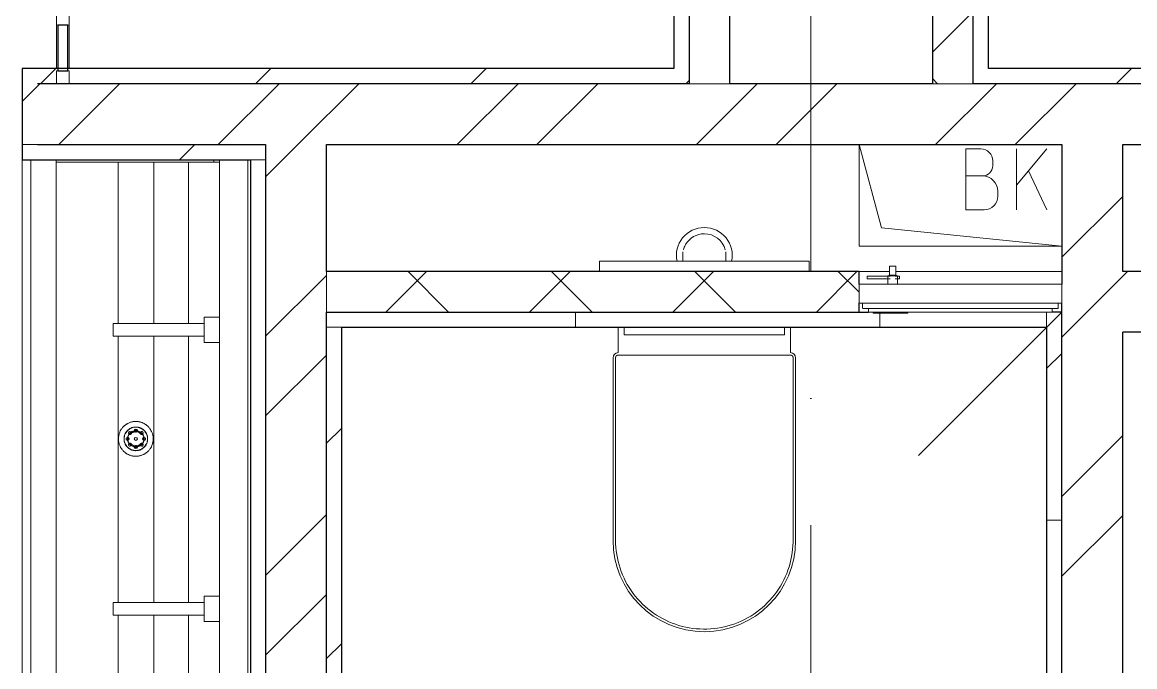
# Model space of a CAD drawing. Header units: millimetres. Extents: x -325553 to 627452, y -28539 to 738858.
# Drawn here: x 116862 to 119055, y 429000 to 430270 of the extents above; entities that cross this region are included whole.
import ezdxf

# ---------------------------------------------------------------- set-up
doc = ezdxf.new("R2010")
doc.units = ezdxf.units.MM
doc.linetypes.add('ADSK_Линия сетки', pattern=[25, 20, -2.5, 0, -2.5])
for name, color, linetype, lineweight in [('Витраж', 7, 'Continuous', 9), ('Оборудование', 8, 'Continuous', 18), ('Оси', 252, 'Continuous', 9), ('Перекрытие', 252, 'Continuous', 18), ('Сантехника', 252, 'Continuous', 9), ('Стены наружные', 7, 'Continuous', 18), ('Стены разрез', 7, 'Continuous', 30), ('Стены штриховка', 7, 'Continuous', 9)]:
    doc.layers.add(name, color=color, linetype=linetype, lineweight=lineweight)

# ---------------------------------------------------------------- blocks, each defined once
blk = doc.blocks.new('2 этаж')
at = {"color": 251, "lineweight": 18, "true_color": 0x636466}
for p, q in [((117771, -7889.3), (117815.6, -8053.4)), ((117771, -8089.3), (117771, -7889.3)), ((118011.3, -7897.9), (117981.3, -7897.9)), ((117981.3, -7897.9), (117981.3, -8017.9)), ((118141.3, -7897.9), (118081.3, -7969.4)), ((118081.3, -8017.9), (118081.3, -7897.9)), ((118034.6, -7931.2), (118034.6, -7921.2)), ((118141.3, -8017.9), (118105.3, -7940.8)), ((118014.6, -7951.2), (117981.3, -7951.2)), ((118044.6, -7991.2), (118044.6, -7981.2)), ((117981.3, -8017.9), (118017.9, -8017.9)), ((117815.6, -8053.4), (118171, -8089.3)), ((118171, -8089.3), (117771, -8089.3))]:
    blk.add_line(p, q, dxfattribs=at)
for centre, radius, start, end in [((118011.3, -7921.2), 23.3, 0, 90), ((118014.6, -7931.2), 20, 270, 0), ((118014.6, -7981.2), 30, 0, 90), ((118017.9, -7991.2), 26.7, 270, 0)]:
    blk.add_arc(centre, radius, start, end, dxfattribs=at)
at = {"layer": 'Витраж', "color": 251, "lineweight": 18, "true_color": 0x636466, "extrusion": (0, 0, -1)}
for p, q in [((116188.5, -7629.3), (116188.5, -7654.3)), ((116213.5, -7654.3), (116213.5, -7629.3)), ((116188.5, -7654.3), (116213.5, -7654.3))]:
    blk.add_line(p, q, dxfattribs=at)
at = {"layer": 'Витраж', "color": 251, "true_color": 0x636466}
for p, q in [((116188.5, -7654.3), (116188.5, -7739.3)), ((116213.5, -7654.3), (116213.5, -7739.3))]:
    blk.add_line(p, q, dxfattribs=at)
at = {"layer": 'Витраж', "color": 251, "lineweight": 18, "true_color": 0x636466}
for p, q in [((116213.5, -7744.3), (116188.5, -7744.3)), ((116188.5, -7744.3), (116188.5, -7769.3)), ((116213.5, -7769.3), (116213.5, -7744.3)), ((116188.5, -7769.3), (116213.5, -7769.3))]:
    blk.add_line(p, q, dxfattribs=at)
at = {"layer": 'Оборудование', "color": 251, "true_color": 0x636466}
for p, q in [((117831.4, -8128.9), (117831.4, -8146.4)), ((117843.6, -8128.9), (117831.4, -8128.9)), ((117843.6, -8146.4), (117843.6, -8128.9)), ((117786.9, -8148.9), (117786.9, -8153.9)), ((117832.7, -8148.9), (117786.9, -8148.9)), ((117786.9, -8153.9), (117832.7, -8153.9)), ((117827.9, -8148.3), (117827.9, -8164.3)), ((117847.2, -8148.3), (117827.9, -8148.3)), ((117831.4, -8146.4), (117829.4, -8148.3)), ((117843.6, -8146.4), (117831.4, -8146.4)), ((117850.6, -8148.9), (117842.3, -8148.9)), ((117842.3, -8153.9), (117850.6, -8153.9)), ((117845.6, -8148.3), (117843.6, -8146.4)), ((117847.2, -8164.3), (117847.2, -8148.3)), ((117850.6, -8153.9), (117850.6, -8148.9)), ((117771, -8164.3), (117771, -8200.6)), ((118171, -8164.3), (117771, -8164.3)), ((118171, -8200.6), (118171, -8164.3)), ((117771.9, -8201.6), (118170.1, -8201.6)), ((117778, -8201.6), (117778, -8211.3)), ((118164, -8211.3), (118164, -8201.6)), ((117779, -8212.3), (118163.1, -8212.3)), ((117790, -8213.8), (117790, -8219.3)), ((117790, -8219.3), (118152, -8219.3)), ((117799, -8219.3), (117799, -8221.3)), ((117799, -8221.3), (117803, -8221.3)), ((117863.5, -8221.3), (117803, -8221.3)), ((117863.5, -8221.3), (117867.5, -8221.3)), ((117867.5, -8221.3), (117867.5, -8219.3)), ((118171, -8219.3), (117888.2, -8502.1)), ((118152, -8219.3), (118152, -8213.8))]:
    blk.add_line(p, q, dxfattribs=at)
for points, knots in [([(117771, -8200.6), (117771, -8200.7), (117771, -8200.9), (117771.1, -8201.1), (117771.2, -8201.2), (117771.4, -8201.4), (117771.5, -8201.5), (117771.7, -8201.5), (117771.8, -8201.6), (117771.9, -8201.6)], [0, 0, 0, 0, 0.166667, 0.333333, 0.458333, 0.583333, 0.708333, 0.833333, 1, 1, 1, 1]), ([(118170.1, -8201.6), (118170.2, -8201.6), (118170.3, -8201.5), (118170.5, -8201.5), (118170.6, -8201.4), (118170.8, -8201.2), (118170.9, -8201.1), (118171, -8200.9), (118171, -8200.7), (118171, -8200.6)], [-1, -1, -1, -1, -0.833333, -0.75, -0.583333, -0.458333, -0.333333, -0.166667, 0, 0, 0, 0]), ([(117778, -8211.3), (117778, -8211.4), (117778, -8211.5), (117778.1, -8211.8), (117778.2, -8211.9), (117778.4, -8212), (117778.5, -8212.1), (117778.6, -8212.2), (117778.8, -8212.2), (117778.9, -8212.3), (117779, -8212.3)], [0, 0, 0, 0, 0.166667, 0.333333, 0.458333, 0.583333, 0.666667, 0.75, 0.833333, 1, 1, 1, 1]), ([(117788.5, -8212.3), (117788.6, -8212.3), (117788.8, -8212.3), (117789.1, -8212.4), (117789.2, -8212.5), (117789.4, -8212.6), (117789.6, -8212.7), (117789.7, -8212.9), (117789.8, -8213), (117789.9, -8213.2), (117790, -8213.5), (117790, -8213.7), (117790, -8213.8)], [0, 0, 0, 0, 0.166667, 0.25, 0.333333, 0.416667, 0.5, 0.583333, 0.666667, 0.75, 0.833333, 1, 1, 1, 1]), ([(118152, -8213.8), (118152, -8213.7), (118152, -8213.5), (118152.1, -8213.2), (118152.2, -8213), (118152.3, -8212.9), (118152.5, -8212.7), (118152.6, -8212.6), (118152.8, -8212.5), (118153, -8212.4), (118153.2, -8212.3), (118153.4, -8212.3), (118153.5, -8212.3)], [-1, -1, -1, -1, -0.833333, -0.75, -0.666667, -0.583333, -0.5, -0.416667, -0.333333, -0.25, -0.166667, 0, 0, 0, 0]), ([(118163.1, -8212.3), (118163.1, -8212.3), (118163.3, -8212.2), (118163.4, -8212.2), (118163.5, -8212.1), (118163.7, -8212), (118163.8, -8211.9), (118163.9, -8211.8), (118164, -8211.5), (118164, -8211.4), (118164, -8211.3)], [-1, -1, -1, -1, -0.833333, -0.75, -0.666667, -0.583333, -0.458333, -0.333333, -0.166667, 0, 0, 0, 0])]:
    blk.add_open_spline(points, degree=3, knots=knots, dxfattribs=at)
at = {"layer": 'Оси', "color": 251, "linetype": 'ADSK_Линия сетки', "ltscale": 100, "true_color": 0x636466}
blk.add_line((117676, -1139.3), (117676, -32265.4), dxfattribs=at)
at = {"layer": 'Перекрытие', "color": 251, "ltscale": 100, "true_color": 0x636466}
for p, q in [((117771, -8089.3), (117771, -7889.3)), ((118171, -8089.3), (117771, -8089.3))]:
    blk.add_line(p, q, dxfattribs=at)
at = {"layer": 'Сантехника', "color": 251, "true_color": 0x636466}
for p, q in [((116121, -7919.3), (116121, -9689.3)), ((116138, -7919.3), (116138, -9689.3)), ((116188, -7924.3), (116188, -7919.3)), ((116188, -7924.3), (116188, -9684.3)), ((116499.1, -7924.3), (116188, -7924.3)), ((116309.9, -7924.3), (116309.9, -8241.8)), ((116380.6, -7924.3), (116380.6, -8241.8)), ((116448.6, -7924.3), (116448.6, -8241.8)), ((116499.1, -7919.3), (116499.1, -7924.3)), ((116507.6, -7924.3), (116499.1, -7924.3)), ((116507.6, -7924.3), (116510, -7924.3)), ((116510, -7919.3), (116510, -7924.3)), ((116510, -7924.3), (116510, -7919.3)), ((116510, -7924.3), (116510, -9684.3)), ((116566, -7919.3), (116566, -9689.3)), ((116480, -8241.8), (116300, -8241.8)), ((116300, -8241.8), (116300, -8266.8)), ((116510, -8229.3), (116480, -8229.3)), ((116480, -8229.3), (116480, -8279.3)), ((116300, -8266.8), (116480, -8266.8)), ((116309.9, -8266.8), (116309.9, -8791.8)), ((116380.6, -8266.8), (116380.6, -8791.8)), ((116448.6, -8266.7), (116448.6, -8791.8)), ((117296, -8249.3), (117296, -8299.3)), ((117307.8, -8264.3), (117307.8, -8249.3)), ((117624.2, -8264.3), (117307.8, -8264.3)), ((117624.2, -8249.3), (117624.2, -8264.3)), ((117636, -8299.3), (117636, -8249.3)), ((116480, -8279.3), (116510, -8279.3)), ((117286, -8309.3), (117286, -8669.3)), ((117291, -8309.3), (117291, -8669.3)), ((117636, -8304.3), (117296, -8304.3)), ((117641, -8669.3), (117641, -8309.3)), ((117646, -8669.3), (117646, -8309.3)), ((116480, -8791.8), (116300, -8791.8)), ((116300, -8791.8), (116300, -8816.8)), ((116510, -8779.3), (116480, -8779.3)), ((116480, -8779.3), (116480, -8829.3)), ((116300, -8816.8), (116480, -8816.8)), ((116309.9, -8816.8), (116309.9, -9341.8)), ((116380.6, -8816.8), (116380.6, -9341.8)), ((116448.6, -8816.7), (116448.6, -9341.8)), ((116480, -8829.3), (116510, -8829.3))]:
    blk.add_line(p, q, dxfattribs=at)
at = {"layer": 'Сантехника', "color": 251, "lineweight": 9, "true_color": 0x636466}
for p, q in [((117259.3, -8119.3), (117259.3, -8139.3)), ((117284.3, -8119.3), (117259.3, -8119.3)), ((117284.3, -8119.3), (117647.8, -8119.3)), ((117672.8, -8119.3), (117647.8, -8119.3)), ((117672.8, -8139.3), (117672.8, -8119.3))]:
    blk.add_line(p, q, dxfattribs=at)
at = {"layer": 'Сантехника', "color": 251, "lineweight": 9, "true_color": 0x636466, "flags": 128}
for points in [[(117423.3, -8107.8), (117423.3, -8107.8), (117423.3, -8107.9), (117423.3, -8108.1), (117423.3, -8108.4), (117423.3, -8108.7), (117423.3, -8109.1), (117423.3, -8109.6), (117423.3, -8110.1), (117423.3, -8110.7), (117423.3, -8111.4), (117423.3, -8112.1), (117423.3, -8112.9), (117423.3, -8113.8), (117423.3, -8114.7), (117423.3, -8115.7), (117423.3, -8116.7), (117423.3, -8117.8), (117423.3, -8119)], [(117508.7, -8118.1), (117508.7, -8117), (117508.7, -8115.9), (117508.7, -8114.9), (117508.7, -8114), (117508.7, -8113.1), (117508.7, -8112.3), (117508.7, -8111.5), (117508.7, -8110.9), (117508.7, -8110.2), (117508.7, -8109.7), (117508.7, -8109.2), (117508.7, -8108.8), (117508.7, -8108.5), (117508.7, -8108.2), (117508.7, -8108), (117508.7, -8107.9), (117508.7, -8107.8), (117508.7, -8107.8)]]:
    blk.add_lwpolyline(points, dxfattribs=at)
at = {"layer": 'Сантехника', "color": 251, "true_color": 0x636466, "flags": 128}
for points in [[(117296, -8304.3), (117295.8, -8304.3), (117295.6, -8304.3), (117295.4, -8304.3), (117295.2, -8304.3), (117295, -8304.4), (117294.8, -8304.4), (117294.6, -8304.4), (117294.4, -8304.5), (117294.2, -8304.6), (117294.1, -8304.6), (117293.9, -8304.7), (117293.7, -8304.8), (117293.5, -8304.9), (117293.4, -8305), (117293.2, -8305.1), (117293, -8305.2), (117292.9, -8305.4), (117292.7, -8305.5), (117292.6, -8305.6), (117292.4, -8305.8), (117292.3, -8305.9), (117292.2, -8306.1), (117292, -8306.2), (117291.9, -8306.4), (117291.8, -8306.6), (117291.7, -8306.7), (117291.6, -8306.9), (117291.5, -8307.1), (117291.4, -8307.3), (117291.3, -8307.4), (117291.3, -8307.6), (117291.2, -8307.8), (117291.2, -8308), (117291.1, -8308.2), (117291.1, -8308.4), (117291, -8308.6), (117291, -8308.8), (117291, -8309), (117291, -8309.2), (117291, -8309.3)], [(117641, -8309.3), (117641, -8309.1), (117641, -8308.9), (117641, -8308.7), (117640.9, -8308.5), (117640.9, -8308.3), (117640.9, -8308.1), (117640.8, -8307.9), (117640.8, -8307.7), (117640.7, -8307.5), (117640.6, -8307.3), (117640.5, -8307.1), (117640.4, -8306.9), (117640.3, -8306.8), (117640.2, -8306.6), (117640.1, -8306.4), (117640, -8306.3), (117639.9, -8306.1), (117639.8, -8306), (117639.6, -8305.8), (117639.5, -8305.7), (117639.3, -8305.5), (117639.2, -8305.4), (117639, -8305.3), (117638.9, -8305.2), (117638.7, -8305), (117638.5, -8304.9), (117638.4, -8304.8), (117638.2, -8304.8), (117638, -8304.7), (117637.8, -8304.6), (117637.6, -8304.5), (117637.4, -8304.5), (117637.2, -8304.4), (117637.1, -8304.4), (117636.9, -8304.3), (117636.7, -8304.3), (117636.5, -8304.3), (117636.3, -8304.3), (117636.1, -8304.3), (117636, -8304.3)], [(116379.3, -8469.3), (116379.3, -8467.9), (116379.2, -8466.5), (116379.1, -8465.1), (116378.9, -8463.8), (116378.6, -8462.4), (116378.3, -8461.1), (116378, -8459.8), (116377.6, -8458.5), (116377.1, -8457.2), (116376.6, -8455.9), (116376, -8454.6), (116375.4, -8453.4), (116374.8, -8452.2), (116374.1, -8451), (116373.3, -8449.9), (116372.5, -8448.8), (116371.7, -8447.7), (116370.8, -8446.6), (116369.9, -8445.6), (116368.9, -8444.6), (116367.9, -8443.7), (116366.9, -8442.8), (116365.8, -8442), (116364.7, -8441.2), (116363.5, -8440.4), (116362.4, -8439.7), (116361.2, -8439), (116359.9, -8438.4), (116358.7, -8437.8), (116357.4, -8437.3), (116356.1, -8436.8), (116354.8, -8436.4), (116353.5, -8436), (116352.2, -8435.7), (116350.8, -8435.5), (116349.5, -8435.2), (116348.1, -8435.1), (116346.7, -8435), (116345.4, -8435), (116344, -8435), (116342.6, -8435), (116341.3, -8435.2), (116339.9, -8435.3), (116338.6, -8435.6), (116337.2, -8435.9), (116335.9, -8436.2), (116334.6, -8436.6), (116333.3, -8437), (116332, -8437.5), (116330.7, -8438.1), (116329.5, -8438.7), (116328.3, -8439.3), (116327.1, -8440), (116325.9, -8440.7), (116324.8, -8441.5), (116323.7, -8442.4), (116322.7, -8443.2), (116321.6, -8444.1), (116320.7, -8445.1), (116319.7, -8446.1), (116318.8, -8447.1), (116317.9, -8448.2), (116317.1, -8449.3), (116316.3, -8450.4), (116315.6, -8451.6), (116314.9, -8452.8), (116314.3, -8454), (116313.7, -8455.2), (116313.2, -8456.5), (116312.7, -8457.8), (116312.3, -8459.1), (116311.9, -8460.4), (116311.5, -8461.7), (116311.3, -8463.1), (116311, -8464.4), (116310.9, -8465.8), (116310.8, -8467.1), (116310.7, -8468.5), (116310.7, -8469.3)], [(116321.7, -8469.3), (116321.7, -8468.3), (116321.8, -8467.4), (116321.9, -8466.5), (116322, -8465.5), (116322.2, -8464.6), (116322.4, -8463.7), (116322.6, -8462.8), (116322.9, -8461.9), (116323.2, -8461), (116323.5, -8460.2), (116323.9, -8459.3), (116324.3, -8458.5), (116324.8, -8457.7), (116325.3, -8456.9), (116325.8, -8456.1), (116326.3, -8455.3), (116326.9, -8454.6), (116327.5, -8453.9), (116328.1, -8453.2), (116328.8, -8452.5), (116329.5, -8451.9), (116330.2, -8451.3), (116330.9, -8450.7), (116331.6, -8450.2), (116332.4, -8449.6), (116333.2, -8449.2), (116334, -8448.7), (116334.9, -8448.3), (116335.7, -8447.9), (116336.6, -8447.5), (116337.4, -8447.2), (116338.3, -8446.9), (116339.2, -8446.7), (116340.1, -8446.5), (116341, -8446.3), (116342, -8446.2), (116342.9, -8446), (116343.8, -8446), (116344.8, -8446), (116345.7, -8446), (116346.6, -8446), (116347.5, -8446.1), (116348.5, -8446.2), (116349.4, -8446.4), (116350.3, -8446.6), (116351.2, -8446.8), (116352.1, -8447.1), (116353, -8447.4), (116353.8, -8447.7), (116354.7, -8448.1), (116355.5, -8448.5), (116356.4, -8448.9), (116357.2, -8449.4), (116358, -8449.9), (116358.7, -8450.4), (116359.5, -8451), (116360.2, -8451.6), (116360.9, -8452.2), (116361.5, -8452.8), (116362.2, -8453.5), (116362.8, -8454.2), (116363.4, -8454.9), (116363.9, -8455.7), (116364.5, -8456.5), (116365, -8457.2), (116365.4, -8458.1), (116365.9, -8458.9), (116366.3, -8459.7), (116366.6, -8460.6), (116367, -8461.4), (116367.3, -8462.3), (116367.5, -8463.2), (116367.7, -8464.1), (116367.9, -8465), (116368.1, -8466), (116368.2, -8466.9), (116368.3, -8467.8), (116368.3, -8468.8), (116368.3, -8469.3)], [(116322.1, -8465), (116321.9, -8466), (116321.8, -8466.9), (116321.8, -8467.8), (116321.7, -8468.8), (116321.7, -8469.3)], [(116322, -8469.3), (116322, -8468.3), (116322, -8467.4), (116322.1, -8466.5), (116322.3, -8465.6), (116322.4, -8464.7), (116322.6, -8463.8)], [(116324.6, -8458.6), (116325, -8457.8), (116325.5, -8457), (116326, -8456.2), (116326.5, -8455.5), (116327.1, -8454.8), (116327.7, -8454.1), (116328.3, -8453.4), (116329, -8452.7), (116329.6, -8452.1), (116330.3, -8451.5), (116331, -8450.9)], [(116328.5, -8452.8), (116327.8, -8453.5), (116327.2, -8454.2), (116326.6, -8454.9), (116326.1, -8455.7), (116325.5, -8456.5), (116325, -8457.2), (116324.6, -8458.1)], [(116328.8, -8469.3), (116328.8, -8468.6), (116328.9, -8468), (116328.9, -8467.3), (116329, -8466.7), (116329.1, -8466), (116329.3, -8465.4), (116329.4, -8464.8), (116329.6, -8464.2), (116329.8, -8463.5), (116330.1, -8462.9), (116330.3, -8462.4), (116330.6, -8461.8), (116330.9, -8461.2), (116331.3, -8460.6), (116331.6, -8460.1), (116332, -8459.6), (116332.4, -8459.1), (116332.8, -8458.6), (116333.3, -8458.1), (116333.7, -8457.6), (116334.2, -8457.2), (116334.7, -8456.8), (116335.2, -8456.4), (116335.7, -8456), (116336.3, -8455.6)], [(116331.8, -8450.4), (116332.6, -8449.9), (116333.3, -8449.4), (116334.1, -8448.9), (116335, -8448.5), (116335.8, -8448.1), (116336.7, -8447.8), (116337.5, -8447.5)], [(116337, -8447.4), (116336.2, -8447.7), (116335.3, -8448.1), (116334.5, -8448.5)], [(116341.1, -8446.6), (116342, -8446.4), (116342.9, -8446.3), (116343.8, -8446.2), (116344.8, -8446.2), (116345.7, -8446.2), (116346.6, -8446.3), (116347.5, -8446.4), (116348.4, -8446.5), (116349.3, -8446.6), (116350.2, -8446.8), (116351.1, -8447), (116352, -8447.3), (116352.9, -8447.6), (116353.7, -8447.9), (116354.6, -8448.3), (116355.4, -8448.7), (116356.2, -8449.1), (116357, -8449.6), (116357.8, -8450.1), (116358.6, -8450.6), (116359.3, -8451.2), (116360, -8451.8), (116360.7, -8452.4), (116361.4, -8453), (116362, -8453.7), (116362.6, -8454.4), (116363.2, -8455.1), (116363.7, -8455.8), (116364.3, -8456.6), (116364.7, -8457.4), (116365.2, -8458.2)], [(116341.6, -8453.4), (116342.3, -8453.3), (116342.9, -8453.2), (116343.5, -8453.1), (116344.2, -8453.1), (116344.8, -8453.1), (116345.5, -8453.1), (116346.1, -8453.1), (116346.8, -8453.1), (116347.4, -8453.2), (116348.1, -8453.3)], [(116356, -8448.7), (116355.2, -8448.3), (116354.3, -8447.9), (116353.4, -8447.5), (116352.6, -8447.2), (116351.7, -8446.9), (116350.8, -8446.7), (116349.9, -8446.5), (116349, -8446.3), (116348, -8446.2)], [(116354, -8455.8), (116354.5, -8456.2), (116355.1, -8456.5), (116355.6, -8457), (116356, -8457.4), (116356.5, -8457.8), (116357, -8458.3), (116357.4, -8458.8), (116357.8, -8459.3), (116358.2, -8459.8), (116358.5, -8460.4), (116358.9, -8460.9), (116359.2, -8461.5), (116359.5, -8462), (116359.8, -8462.6), (116360, -8463.2), (116360.3, -8463.8), (116360.5, -8464.4), (116360.7, -8465.1), (116360.8, -8465.7), (116360.9, -8466.3), (116361, -8467), (116361.1, -8467.6), (116361.2, -8468.3), (116361.2, -8468.9), (116361.2, -8469.3)], [(116365.2, -8457.7), (116364.7, -8456.9), (116364.2, -8456.1), (116363.7, -8455.3), (116363.1, -8454.6), (116362.5, -8453.9), (116361.9, -8453.2), (116361.2, -8452.5)], [(116367.5, -8464.2), (116367.7, -8465.1), (116367.8, -8466), (116367.9, -8466.9), (116368, -8467.8), (116368, -8468.8), (116368, -8469.3)], [(116368.3, -8469.3), (116368.3, -8468.3), (116368.2, -8467.4), (116368.1, -8466.5), (116368, -8465.5)], [(116310.7, -8469.3), (116310.7, -8470.6), (116310.8, -8472), (116311, -8473.4), (116311.1, -8474.7), (116311.4, -8476.1), (116311.7, -8477.4), (116312, -8478.7), (116312.4, -8480), (116312.9, -8481.3), (116313.4, -8482.6), (116314, -8483.9), (116314.6, -8485.1), (116315.2, -8486.3), (116315.9, -8487.5), (116316.7, -8488.6), (116317.5, -8489.7), (116318.3, -8490.8), (116319.2, -8491.9), (116320.1, -8492.9), (116321.1, -8493.9), (116322.1, -8494.8), (116323.2, -8495.7), (116324.2, -8496.5), (116325.3, -8497.4), (116326.5, -8498.1), (116327.6, -8498.8), (116328.8, -8499.5), (116330.1, -8500.1), (116331.3, -8500.7), (116332.6, -8501.2), (116333.9, -8501.7), (116335.2, -8502.1), (116336.5, -8502.5), (116337.8, -8502.8), (116339.2, -8503.1), (116340.5, -8503.3), (116341.9, -8503.4), (116343.3, -8503.5), (116344.6, -8503.6), (116346, -8503.5), (116347.4, -8503.5), (116348.7, -8503.3), (116350.1, -8503.2), (116351.5, -8502.9), (116352.8, -8502.7), (116354.1, -8502.3), (116355.4, -8501.9), (116356.7, -8501.5), (116358, -8501), (116359.3, -8500.4), (116360.5, -8499.8), (116361.7, -8499.2), (116362.9, -8498.5), (116364.1, -8497.8), (116365.2, -8497), (116366.3, -8496.2), (116367.3, -8495.3), (116368.4, -8494.4), (116369.4, -8493.4), (116370.3, -8492.4), (116371.2, -8491.4), (116372.1, -8490.3), (116372.9, -8489.2), (116373.7, -8488.1), (116374.4, -8486.9), (116375.1, -8485.7), (116375.7, -8484.5), (116376.3, -8483.3), (116376.8, -8482), (116377.3, -8480.7), (116377.8, -8479.4), (116378.1, -8478.1), (116378.5, -8476.8), (116378.7, -8475.4), (116379, -8474.1), (116379.1, -8472.7), (116379.2, -8471.4), (116379.3, -8470), (116379.3, -8469.3)], [(116321.7, -8469.3), (116321.7, -8470.2), (116321.8, -8471.1), (116321.9, -8472), (116322, -8473)], [(116368.3, -8469.3), (116368.3, -8470.2), (116368.2, -8471.1), (116368.1, -8472), (116368, -8473), (116367.8, -8473.9), (116367.6, -8474.8), (116367.4, -8475.7), (116367.1, -8476.6), (116366.8, -8477.5), (116366.5, -8478.3), (116366.1, -8479.2), (116365.7, -8480), (116365.2, -8480.8), (116364.7, -8481.6), (116364.2, -8482.4), (116363.7, -8483.2), (116363.1, -8483.9), (116362.5, -8484.6), (116361.9, -8485.3), (116361.2, -8486), (116360.6, -8486.6), (116359.9, -8487.2), (116359.1, -8487.8), (116358.4, -8488.3), (116357.6, -8488.9), (116356.8, -8489.3), (116356, -8489.8), (116355.2, -8490.2), (116354.3, -8490.6), (116353.4, -8491), (116352.6, -8491.3), (116351.7, -8491.6), (116350.8, -8491.8), (116349.9, -8492), (116349, -8492.2), (116348, -8492.4), (116347.1, -8492.5), (116346.2, -8492.5), (116345.3, -8492.6), (116344.3, -8492.5), (116343.4, -8492.5), (116342.5, -8492.4), (116341.5, -8492.3), (116340.6, -8492.1), (116339.7, -8491.9), (116338.8, -8491.7), (116337.9, -8491.4), (116337, -8491.1), (116336.2, -8490.8), (116335.3, -8490.4), (116334.5, -8490), (116333.6, -8489.6), (116332.8, -8489.1), (116332.1, -8488.6), (116331.3, -8488.1), (116330.6, -8487.5), (116329.8, -8486.9), (116329.1, -8486.3), (116328.5, -8485.7), (116327.8, -8485), (116327.2, -8484.3), (116326.6, -8483.6), (116326.1, -8482.8), (116325.5, -8482.1), (116325, -8481.3), (116324.6, -8480.5), (116324.1, -8479.6), (116323.7, -8478.8), (116323.4, -8477.9), (116323.1, -8477.1), (116322.8, -8476.2), (116322.5, -8475.3), (116322.3, -8474.4), (116322.1, -8473.5), (116321.9, -8472.5), (116321.8, -8471.6), (116321.8, -8470.7), (116321.7, -8469.8), (116321.7, -8469.3)], [(116322.5, -8474.3), (116322.3, -8473.4), (116322.2, -8472.5), (116322.1, -8471.6), (116322, -8470.7), (116322, -8469.8), (116322, -8469.3)], [(116358.2, -8488.1), (116357.5, -8488.6), (116356.7, -8489.1), (116355.9, -8489.6), (116355, -8490), (116354.2, -8490.4), (116353.4, -8490.7), (116352.5, -8491), (116351.6, -8491.3), (116350.7, -8491.6), (116349.8, -8491.8), (116348.9, -8492), (116348, -8492.1), (116347.1, -8492.2), (116346.2, -8492.3), (116345.3, -8492.3), (116344.3, -8492.3), (116343.4, -8492.2), (116342.5, -8492.2), (116341.6, -8492), (116340.7, -8491.9), (116339.8, -8491.7), (116338.9, -8491.5), (116338, -8491.2), (116337.1, -8490.9), (116336.3, -8490.6), (116335.4, -8490.2), (116334.6, -8489.8), (116333.8, -8489.4), (116333, -8488.9), (116332.2, -8488.4), (116331.4, -8487.9), (116330.7, -8487.3), (116330, -8486.7), (116329.3, -8486.1), (116328.7, -8485.5), (116328, -8484.8), (116327.4, -8484.1), (116326.8, -8483.4), (116326.3, -8482.7), (116325.8, -8481.9), (116325.3, -8481.1), (116324.8, -8480.3)], [(116324.8, -8480.8), (116325.3, -8481.6), (116325.8, -8482.4), (116326.3, -8483.2), (116326.9, -8483.9), (116327.5, -8484.6), (116328.1, -8485.3), (116328.8, -8486)], [(116336, -8482.7), (116335.5, -8482.4), (116335, -8482), (116334.5, -8481.5), (116334, -8481.1), (116333.5, -8480.7), (116333.1, -8480.2), (116332.6, -8479.7), (116332.2, -8479.2), (116331.8, -8478.7), (116331.5, -8478.2), (116331.1, -8477.6), (116330.8, -8477), (116330.5, -8476.5), (116330.2, -8475.9), (116330, -8475.3), (116329.7, -8474.7), (116329.5, -8474.1), (116329.4, -8473.4), (116329.2, -8472.8), (116329.1, -8472.2), (116329, -8471.5), (116328.9, -8470.9), (116328.8, -8470.3), (116328.8, -8469.6), (116328.8, -8469.3)], [(116348.4, -8485.1), (116347.8, -8485.2), (116347.1, -8485.3), (116346.5, -8485.4), (116345.8, -8485.4), (116345.2, -8485.5), (116344.5, -8485.4), (116343.9, -8485.4), (116343.2, -8485.4), (116342.6, -8485.3), (116342, -8485.2)], [(116361.2, -8469.3), (116361.2, -8469.9), (116361.2, -8470.5), (116361.1, -8471.2), (116361, -8471.8), (116360.9, -8472.5), (116360.7, -8473.1), (116360.6, -8473.7), (116360.4, -8474.3), (116360.2, -8475), (116359.9, -8475.6), (116359.7, -8476.2), (116359.4, -8476.7), (116359.1, -8477.3), (116358.7, -8477.9), (116358.4, -8478.4), (116358, -8478.9), (116357.6, -8479.4), (116357.2, -8479.9), (116356.7, -8480.4), (116356.3, -8480.9), (116355.8, -8481.3), (116355.3, -8481.7), (116354.8, -8482.1), (116354.3, -8482.5), (116353.8, -8482.9)], [(116365.4, -8479.9), (116365, -8480.7), (116364.5, -8481.5), (116364, -8482.3), (116363.5, -8483), (116362.9, -8483.7), (116362.3, -8484.4), (116361.7, -8485.1), (116361.1, -8485.8), (116360.4, -8486.4), (116359.7, -8487), (116359, -8487.6)], [(116361.5, -8485.7), (116362.2, -8485), (116362.8, -8484.3), (116363.4, -8483.6), (116363.9, -8482.8), (116364.5, -8482.1), (116365, -8481.3), (116365.4, -8480.5)], [(116368, -8469.3), (116368, -8470.2), (116368, -8471.1), (116367.9, -8472), (116367.7, -8472.9), (116367.6, -8473.8), (116367.4, -8474.7)], [(116367.9, -8473.5), (116368.1, -8472.5), (116368.2, -8471.6), (116368.3, -8470.7), (116368.3, -8469.8), (116368.3, -8469.3)], [(116334, -8489.8), (116334.9, -8490.2), (116335.7, -8490.6), (116336.6, -8491), (116337.4, -8491.3), (116338.3, -8491.6), (116339.2, -8491.8), (116340.1, -8492), (116341, -8492.2), (116342, -8492.4)], [(116348.5, -8492.3), (116349.4, -8492.1), (116350.3, -8491.9), (116351.2, -8491.7), (116352.1, -8491.4), (116353, -8491.1), (116353.8, -8490.8), (116354.7, -8490.4), (116355.5, -8490)], [(117291, -8669.3), (117291.1, -8676.3), (117291.6, -8683.2), (117292.3, -8690.2), (117293.2, -8697.1), (117294.5, -8704), (117296, -8710.9), (117297.8, -8717.6), (117299.9, -8724.3), (117302.2, -8730.9), (117304.8, -8737.4), (117307.7, -8743.8), (117310.8, -8750.1), (117314.1, -8756.2), (117317.7, -8762.2), (117321.6, -8768.1), (117325.6, -8773.8), (117329.9, -8779.3), (117334.4, -8784.6), (117339.2, -8789.8), (117344.1, -8794.8), (117349.2, -8799.6), (117354.5, -8804.1), (117360, -8808.5), (117365.6, -8812.6), (117371.5, -8816.5), (117377.4, -8820.2), (117383.5, -8823.6), (117389.8, -8826.8), (117396.1, -8829.7), (117402.6, -8832.4), (117409.2, -8834.8), (117415.8, -8836.9), (117422.6, -8838.8), (117429.4, -8840.4), (117436.3, -8841.7), (117443.2, -8842.8), (117450.1, -8843.5), (117457.1, -8844), (117464.1, -8844.2), (117471.1, -8844.2), (117478.1, -8843.8), (117485.1, -8843.2), (117492, -8842.3), (117498.9, -8841.1), (117505.8, -8839.7), (117512.5, -8838), (117519.3, -8836), (117525.9, -8833.7), (117532.4, -8831.2), (117538.8, -8828.4), (117545.1, -8825.3), (117551.3, -8822.1), (117557.4, -8818.5), (117563.3, -8814.7), (117569, -8810.7), (117574.6, -8806.5), (117580, -8802.1), (117585.2, -8797.4), (117590.2, -8792.5), (117595, -8787.5), (117599.7, -8782.2), (117604.1, -8776.8), (117608.3, -8771.2), (117612.2, -8765.4), (117616, -8759.5), (117619.4, -8753.4), (117622.7, -8747.2), (117625.7, -8740.9), (117628.4, -8734.4), (117630.9, -8727.9), (117633.1, -8721.2), (117635.1, -8714.5), (117636.7, -8707.7), (117638.1, -8700.9), (117639.3, -8693.9), (117640.1, -8687), (117640.7, -8680), (117641, -8673), (117641, -8669.3)]]:
    blk.add_lwpolyline(points, dxfattribs=at)
at = {"layer": 'Сантехника', "color": 251, "lineweight": 9, "true_color": 0x636466}
for radius, start, end in [(55, 90, 192.0258), (42.7, 90, 150), (55, 347.9742, 90), (42.7, 15, 90), (42.7, 150.7031, 165), (42.7, 170.8699, 180), (42.7, 177.9172, 180), (42.7, 182.2417, 184.1976), (42.7, 357.2428, 9.4986), (42.7, 0, 2.5338)]:
    blk.add_arc((117466, -8107.8), radius, start, end, dxfattribs=at)
at = {"layer": 'Сантехника', "color": 251, "true_color": 0x636466}
for centre, radius, start, end in [((117296, -8309.3), 10, 90, 180), ((117296, -8309.3), 5, 150, 180), ((117296, -8309.3), 5, 150, 180), ((117296, -8309.3), 5, 150, 165), ((117296, -8309.3), 5, 90, 120), ((117296, -8309.3), 5, 90, 120), ((117296, -8309.3), 5, 90, 120), ((117636, -8309.3), 10, 0, 90), ((117636, -8309.3), 5, 60, 90), ((117636, -8309.3), 5, 60, 90), ((117636, -8309.3), 5, 60, 90), ((117636, -8309.3), 5, 0, 30), ((117636, -8309.3), 5, 0, 30), ((117636, -8309.3), 5, 15, 30), ((116345, -8469.3), 34.3, 112.2071, 130.7179), ((116345, -8469.3), 34.3, 81.2405, 92.6569), ((116345, -8469.3), 34.3, 75.5624, 79.0767), ((116345, -8469.3), 34.3, 56.5875, 72.8932), ((116345, -8469.3), 34.3, 170.2639, 180), ((116345, -8469.3), 34.3, 164.3157, 167.198), ((116345, -8469.3), 34.3, 145.0376, 161.2102), ((116345, -8469.3), 23, 144, 154.1058), ((116328.8, -8469.3), 3, 90, 180), ((116328.8, -8469.3), 3, 90, 105), ((116345, -8469.3), 16.2, 158.4339, 180), ((116328.8, -8469.3), 3, 30, 90), ((116328.8, -8469.3), 3, 0, 90), ((116345, -8469.3), 15.9, 0, 180), ((116333.6, -8457.8), 3, 45, 225), ((116333.6, -8457.8), 3, 135, 195), ((116345, -8469.3), 18.1, 136.1528, 141.4432), ((116333.6, -8457.8), 3, 210, 225), ((116333.6, -8457.8), 3, 225, 45), ((116333.6, -8457.8), 3, 225, 285), ((116345, -8469.3), 16.2, 110.5449, 140.3404), ((116333.6, -8457.8), 3, 90, 107.905), ((116345, -8469.3), 14.1, 124.7852, 137.7972), ((116345, -8469.3), 14.1, 125.0449, 135), ((116345, -8469.3), 13.9, 45, 135), ((116345, -8469.3), 13.9, 47.2881, 135), ((116333.6, -8457.8), 3, 330, 45), ((116345, -8469.3), 14.1, 113.7949, 123.75), ((116345, -8469.3), 14.1, 102.5449, 112.5), ((116345, -8469.3), 16.2, 39.3943, 101.028), ((116345, -8453.1), 3, 0, 180), ((116345, -8453.1), 3, 0, 180), ((116345, -8453.1), 3, 180, 255), ((116345, -8453.1), 3, 180, 0), ((116345, -8469.3), 3, 0, 180), ((116345, -8469.3), 14.1, 91.2949, 96.8501), ((116345, -8469.3), 18.1, 83.5568, 94.8707), ((116345, -8469.3), 14.1, 80.5238, 95.3542), ((116345, -8469.3), 14.1, 80.0449, 90), ((116345, -8453.1), 3, 285, 0), ((116345, -8469.3), 14.1, 68.7949, 78.75), ((116345, -8469.3), 14.1, 57.5449, 67.5), ((116345, -8469.3), 14.1, 47.9043, 56.25), ((116356.5, -8457.8), 3, 135, 210), ((116356.5, -8457.8), 3, 135, 225), ((116345, -8469.3), 14.1, 45.5187, 52.7822), ((116356.5, -8457.8), 3, 315, 134.9968), ((116356.5, -8457.8), 3, 225.0032, 315), ((116345, -8469.3), 14.1, 38.9262, 45), ((116356.5, -8457.8), 3, 255, 315), ((116356.5, -8457.8), 3, 60, 90), ((116361.2, -8469.3), 3, 90, 180), ((116356.5, -8457.8), 3, 345, 45), ((116356.5, -8457.8), 3, 315, 330), ((116361.2, -8469.3), 3, 90, 150), ((116361.2, -8469.3), 3, 75, 90), ((116361.2, -8469.3), 3, 0, 90), ((116345, -8469.3), 23, 25.3123, 36), ((116345, -8469.3), 34.3, 20.4173, 38.2302), ((116345, -8469.3), 34.3, 6.4389, 10.0463), ((116345, -8469.3), 34.3, 0, 4.4583), ((116345, -8469.3), 34.3, 180, 184.4583), ((116345, -8469.3), 34.3, 186.4389, 190.0463), ((116345, -8469.3), 34.3, 200.4173, 218.2302), ((116345, -8469.3), 23, 205.3123, 216), ((116328.8, -8469.3), 3, 150, 180), ((116328.8, -8469.3), 3, 180, 210), ((116328.8, -8469.3), 3, 180, 270), ((116328.8, -8469.3), 3, 255, 270), ((116328.8, -8469.3), 3, 270, 0), ((116328.8, -8469.3), 3, 270, 330), ((116345, -8469.3), 15.9, 180, 0), ((116333.6, -8480.7), 3, 135, 315), ((116333.6, -8480.7), 3, 165, 225), ((116345, -8469.3), 14.1, 173.2684, 180), ((116345, -8469.3), 14.1, 180, 186.7316), ((116333.6, -8480.7), 3, 135, 150), ((116333.6, -8480.7), 3, 75, 135), ((116333.6, -8480.7), 3, 315, 135), ((116345, -8469.3), 16.2, 219.6596, 281.028), ((116333.6, -8480.7), 3, 252.095, 270), ((116345, -8469.3), 14.1, 221.9221, 225), ((116345, -8469.3), 14.1, 222.2028, 235.2148), ((116345, -8469.3), 13.9, 222.5357, 317.4643), ((116345, -8469.3), 13.9, 222.5357, 315), ((116345, -8469.3), 14.1, 226.2949, 236.25), ((116333.6, -8480.7), 3, 315, 30), ((116345, -8469.3), 14.1, 237.5449, 247.5), ((116345, -8469.3), 14.1, 248.7949, 258.75), ((116345, -8469.3), 3, 180, 0), ((116345, -8485.5), 3, 0, 180), ((116345, -8485.5), 3, 105, 180), ((116345, -8485.5), 3, 180, 0), ((116345, -8485.5), 3, 180, 0), ((116345, -8469.3), 14.1, 263.1499, 270), ((116345, -8469.3), 18.1, 265.1293, 276.4432), ((116345, -8469.3), 14.1, 264.6458, 280.001), ((116345, -8469.3), 14.1, 271.2949, 281.25), ((116345, -8485.5), 3, 0, 75), ((116345, -8469.3), 14.1, 282.5449, 292.5), ((116345, -8469.3), 16.2, 290.5449, 335.2568), ((116345, -8469.3), 14.1, 293.7949, 303.75), ((116345, -8469.3), 14.1, 305.0449, 315), ((116356.5, -8480.7), 3, 135, 225), ((116345, -8469.3), 14.1, 307.2178, 315.6775), ((116356.5, -8480.7), 3, 150, 225), ((116356.5, -8480.7), 3, 45, 134.9968), ((116356.5, -8480.7), 3, 225.0032, 45), ((116356.5, -8480.7), 3, 45, 105), ((116356.5, -8480.7), 3, 270, 300), ((116345, -8469.3), 18.1, 316.4294, 321.4432), ((116361.2, -8469.3), 3, 180, 270), ((116361.2, -8469.3), 3, 210, 270), ((116356.5, -8480.7), 3, 30, 45), ((116356.5, -8480.7), 3, 315, 15), ((116345, -8469.3), 14.1, 0, 6.7316), ((116345, -8469.3), 14.1, 353.2684, 0), ((116345, -8469.3), 16.2, 338.4339, 0), ((116361.2, -8469.3), 3, 270, 0), ((116361.2, -8469.3), 3, 270, 285), ((116345, -8469.3), 23, 324, 334.1058), ((116361.2, -8469.3), 3, 0, 30), ((116361.2, -8469.3), 3, 330, 0), ((116345, -8469.3), 34.3, 325.0376, 341.2102), ((116345, -8469.3), 34.3, 344.3157, 347.198), ((116345, -8469.3), 34.3, 350.2639, 0), ((116345, -8469.3), 34.3, 236.5875, 252.8932), ((116345, -8469.3), 34.3, 255.5624, 259.0767), ((116345, -8469.3), 34.3, 261.2405, 274.5295), ((116345, -8469.3), 34.3, 292.2071, 310.7179), ((116345, -8469.3), 34.3, 313.5244, 316.5478), ((117466, -8669.3), 180, 180, 0), ((117466, -8669.3), 175, 180, 180.9078), ((117466, -8669.3), 175, 180, 180.9078), ((117466, -8669.3), 175, 359.0922, 0), ((117466, -8669.3), 175, 359.0922, 0)]:
    blk.add_arc(centre, radius, start, end, dxfattribs=at)
at = {"layer": 'Стены наружные', "color": 251, "lineweight": 30, "true_color": 0x636466}
for p, q in [((117436, -3839.3), (117436, -7769.3)), ((117516, -7769.3), (117516, -3839.3)), ((117916, -3839.3), (117916, -7769.3)), ((117996, -7769.3), (117996, -3839.3)), ((117406, -3869.3), (117406, -7739.3)), ((118026, -7739.3), (118026, -3869.3)), ((117406, -7739.3), (116121, -7739.3)), ((116121, -7739.3), (116121, -7919.3)), ((119301, -7739.3), (118026, -7739.3)), ((117436, -7769.3), (116151, -7769.3)), ((117916, -7769.3), (117516, -7769.3)), ((119271, -7769.3), (117996, -7769.3)), ((116151, -7889.3), (116601, -7889.3)), ((116601, -7889.3), (116601, -9719.3)), ((116721, -8139.3), (116721, -7889.3)), ((116721, -7889.3), (118171, -7889.3)), ((118171, -7889.3), (118171, -8164.3)), ((118291, -8139.3), (118291, -7889.3)), ((118291, -7889.3), (119151, -7889.3)), ((116121, -7919.3), (116571, -7919.3)), ((116571, -7919.3), (116571, -9689.3)), ((117771, -8139.3), (116721, -8139.3)), ((117771, -8164.3), (117771, -8139.3)), ((119151, -8139.3), (118291, -8139.3)), ((117771, -8219.3), (117771, -8200.9)), ((118171, -9844.3), (118171, -8200.9)), ((116721, -10114.3), (116721, -8219.3)), ((116721, -8219.3), (117790, -8219.3)), ((118171, -8219.3), (118152, -8219.3)), ((116751, -8249.3), (118141, -8249.3)), ((116751, -10084.3), (116751, -8249.3)), ((118141, -8249.3), (118141, -9814.3)), ((118291, -9844.3), (118291, -8259.3)), ((119271, -8259.3), (118291, -8259.3))]:
    blk.add_line(p, q, dxfattribs=at)
at = {"layer": 'Стены наружные', "color": 251, "linetype": 'Continuous', "lineweight": 9, "true_color": 0x636466}
for p, q in [((117916, -7707.3), (117996, -7627.3)), ((116157, -7769.3), (116187, -7739.3)), ((116581.2, -7769.3), (116611.2, -7739.3)), ((117005.5, -7769.3), (117035.5, -7739.3)), ((118278.3, -7769.3), (118308.3, -7739.3)), ((117429.8, -7769.3), (117436, -7763)), ((117925.9, -7769.3), (117916, -7759.4)), ((116121, -7804.2), (116155.9, -7769.3)), ((116193.1, -7889.3), (116313.1, -7769.3)), ((116507.4, -7889.3), (116627.4, -7769.3)), ((116664.5, -7889.3), (116784.5, -7769.3)), ((116978.8, -7889.3), (117098.8, -7769.3)), ((117136, -7889.3), (117256, -7769.3)), ((117450.3, -7889.3), (117570.3, -7769.3)), ((117607.5, -7889.3), (117727.5, -7769.3)), ((117921.8, -7889.3), (118041.8, -7769.3)), ((118078.9, -7889.3), (118198.9, -7769.3)), ((116431.2, -7919.3), (116461.2, -7889.3)), ((116601, -7952.8), (116664.5, -7889.3)), ((118171, -8111.5), (118291, -7991.5)), ((116601, -8267.1), (116721, -8147.1)), ((116838.3, -8219.3), (116918.3, -8139.3)), ((116961.7, -8219.3), (116881.7, -8139.3)), ((117121.2, -8219.3), (117201.2, -8139.3)), ((117244.5, -8219.3), (117164.5, -8139.3)), ((117404, -8219.3), (117484, -8139.3)), ((117527.3, -8219.3), (117447.3, -8139.3)), ((117686.9, -8219.3), (117766.9, -8139.3)), ((117771, -8180.1), (117730.2, -8139.3)), ((118171, -8268.6), (118291, -8148.6)), ((118291, -8148.6), (118300.4, -8139.3)), ((117212, -8249.3), (117212, -8219.3)), ((117812, -8249.3), (117812, -8221.3)), ((116601, -8424.2), (116721, -8304.2)), ((118141, -8330.8), (118171, -8300.8)), ((116721, -8478), (116751, -8448)), ((118171, -8582.9), (118291, -8462.9)), ((116601, -8738.5), (116721, -8618.5)), ((118171, -8740.1), (118291, -8620.1)), ((116601, -8895.7), (116721, -8775.7)), ((116721, -8902.3), (116751, -8872.3))]:
    blk.add_line(p, q, dxfattribs=at)
at = {"layer": 'Стены наружные', "color": 251, "true_color": 0x636466}
for p, q in [((117771, -8139.3), (117831.4, -8139.3)), ((117843.6, -8139.3), (118171, -8139.3))]:
    blk.add_line(p, q, dxfattribs=at)
at = {"layer": 'Стены разрез', "color": 251, "true_color": 0x636466}
for p, q in [((116211, -7654.3), (116191, -7654.3)), ((116191, -7654.3), (116191, -7744.3)), ((116211, -7744.3), (116211, -7654.3)), ((116191, -7744.3), (116211, -7744.3))]:
    blk.add_line(p, q, dxfattribs=at)
at = {"layer": 'Стены штриховка', "color": 251, "true_color": 0x636466}
for p, q in [((117436, -7769.3), (117516, -7769.3)), ((117916, -7769.3), (117996, -7769.3)), ((116151, -7889.3), (116121, -7889.3)), ((116601, -7919.3), (116571, -7919.3)), ((116721, -8139.3), (116721, -8219.3)), ((118141, -8249.3), (118141, -8219.3)), ((116751, -8249.3), (116721, -8249.3)), ((118141, -8629.3), (118171, -8629.3))]:
    blk.add_line(p, q, dxfattribs=at)

msp = doc.modelspace()

# ---------------------------------------------------------------- block references
msp.add_blockref('2 этаж', (740.6, 437918.3))

doc.saveas('drawing.dxf')
